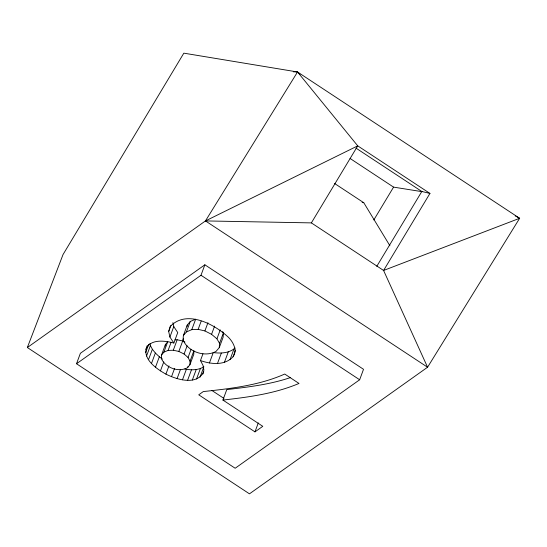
<?xml version="1.0" encoding="UTF-8"?>
<svg xmlns="http://www.w3.org/2000/svg" width="547" height="547" viewBox="0 0 547 547"><rect width="100%" height="100%" fill="white"/><g stroke="black" fill="none" stroke-linecap="round" stroke-linejoin="round"><path stroke-width="0.82" d="M189.918 364.746L190.035 361.205L193.905 350.743L193.788 354.285L189.918 364.746L187.566 367.7C178.507 372.603 165.57 367.844 161.358 358.593L161.509 355.071L165.379 344.61L167.779 341.656L163.909 352.118L161.509 355.071M165.317 346.019L165.379 344.61M183.375 335.543L186.397 331.947L191.792 329.643L195.662 319.181L190.267 321.486L187.245 325.082L183.375 335.543L183.04 339.885C187.983 351.851 204.694 357.601 215.99 351.441L219.265 347.66L219.545 343.359L223.415 332.897L222.67 331.605M223.415 332.897L223.135 337.198L219.265 347.66M203.757 371.769C196.845 385.84 176.893 379.645 165.919 374.127C156.271 368.74 141.256 358.504 147.239 345.615M187.136 326.532L187.245 325.082M202.93 374.011L203.894 370.004L203.026 365.437L200.469 360.541L202.951 353.82M172.907 322.627L173.775 326.58L177.741 332.562L173.871 343.024L169.905 337.041L168.688 331.509L170.09 326.655C186.349 309.055 214.752 324.234 228.735 337.595C233.405 342.497 237.61 350.429 233.07 356.753C224.838 365.772 210.923 364.329 200.469 360.541M76.518 363.748L80.388 353.287L204.865 264.796L363.523 369.307L359.652 379.768L235.169 468.253L76.518 363.748L200.995 275.257L204.865 264.796M145.646 352.589L148.688 344.371M146.534 356.063L150.404 345.601L149.871 343.516M148.497 359.714L152.367 349.253L150.404 345.601M151.485 363.481L155.355 353.02L152.367 349.253M155.478 367.242L159.348 356.781L155.355 353.02M168.688 331.509L170.903 325.533M169.905 337.041L173.775 326.58M160.449 370.9L163.765 361.929M163.909 352.118L168.1 350.422L171.143 342.203M168.1 350.422L173.296 350.23L177.166 339.769L182.698 340.979L184.948 342.087M165.919 374.127L168.955 365.909M173.296 350.23L178.828 351.441L182.698 340.979M183.04 339.885L183.594 338.388M186.397 331.947L190.267 321.486M171.512 376.698L174.555 368.48M190.035 361.205L188.059 357.499L184.086 354.018L187.122 345.8M177.091 378.599L180.407 369.628M191.792 329.643L198.144 329.349L201.187 321.13M188.059 357.499L191.101 349.28M182.486 379.796L186.356 369.334C192.257 370.155 198.718 370.121 203.874 366.729L200.004 377.191M187.566 367.7L188.12 366.21M198.144 329.349L204.899 330.935L207.942 322.716M187.6 380.281L191.471 369.82M192.339 380.028L196.209 369.567M219.545 343.359L216.927 338.832L211.559 334.326L214.602 326.101M196.53 379.009L200.4 368.548M216.927 338.832L220.243 329.862M209.405 363.03L213.275 352.569C220.714 353.567 229.248 353.246 235.121 348.008M217.453 363.584L221.323 353.123M224.4 362.381L228.27 351.919M230.041 359.618L233.911 349.157M233.07 356.753L235.559 350.025M222.916 400.062C248.735 397.156 274.895 393.649 299.004 383.447L284.734 374.045C259.141 385.423 230.882 388.575 203.306 391.57L198.732 394.818L254.977 431.87L262.779 426.318L222.916 400.062L226.786 389.601C248.263 387.064 270.013 384.514 290.573 377.533M254.977 431.87L258.293 422.899M27.35 347.53L63.035 254.553L183.833 53.162L297.534 71.978L519.65 218.287L427.576 367.228L249.466 493.838L27.35 347.53L205.467 220.92L357.731 145.858L429.949 193.426L383.584 270.457L427.576 367.228L205.467 220.92L297.534 71.978L299.947 74.214M145.858 349.355C150.234 338.593 164.811 340.699 173.871 343.024M205.467 220.92L311.366 222.889L357.731 145.858L297.534 71.978L293.267 71.787M373.813 219.949L393.573 187.122L422.052 191.669M376.774 266.341L421.826 191.484L429.949 193.426M174.937 339.851L177.166 339.769M362.135 202.458L363.776 202.718L389.895 245.733M184.811 368.993L186.356 369.334M178.828 351.441L184.086 354.018M204.899 330.935L211.559 334.326M515.206 215.88L519.65 218.287L383.584 270.457L311.366 222.889M355.988 148.114L421.826 191.484M350.039 158.445L393.573 187.122M334.62 183.512L363.776 202.718M200.995 275.257L359.652 379.768M211.86 390.455L223.962 398.428M159.348 356.781L162.459 359.064"/></g></svg>
